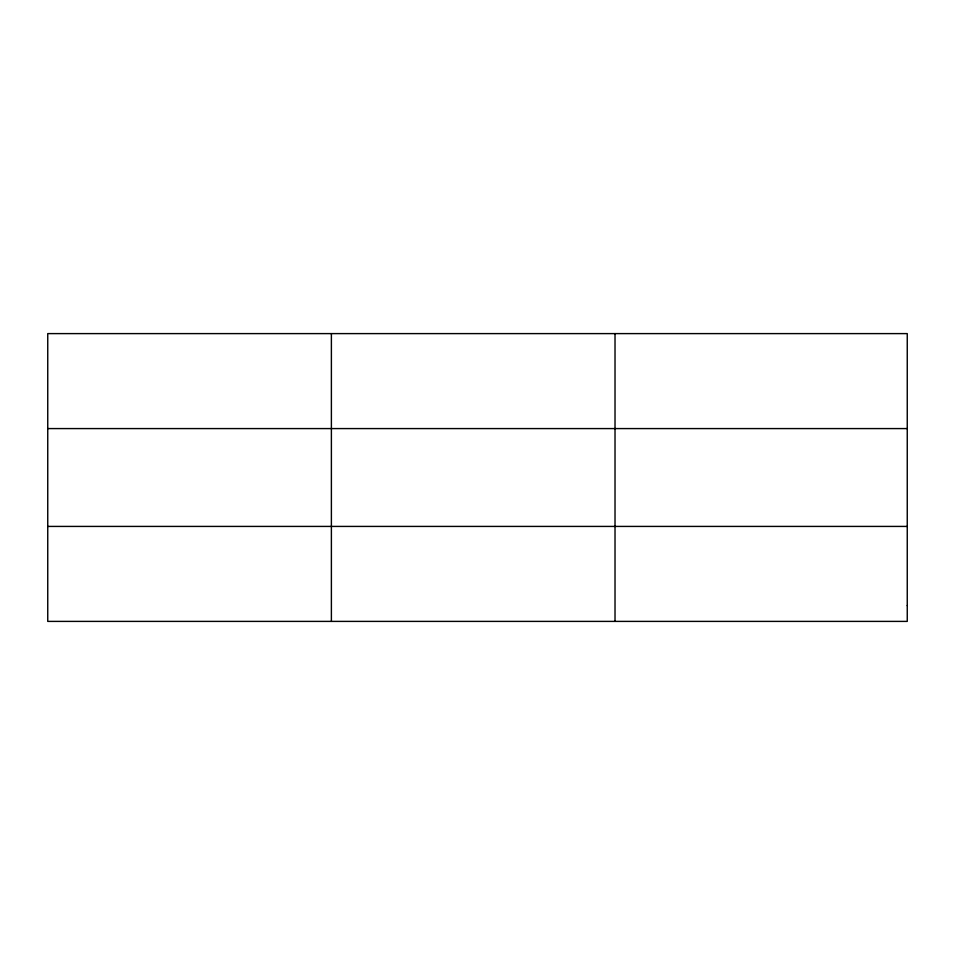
<?xml version="1.0" encoding="UTF-8"?>
<svg xmlns="http://www.w3.org/2000/svg" width="955" height="955" viewBox="0 0 955 955"><rect width="100%" height="100%" fill="white"/><g stroke="black" fill="none" stroke-linecap="round" stroke-linejoin="round"><path stroke-width="1.43" d="M331.385 333.605L331.385 621.395M615.02 333.605L615.02 621.395M47.75 428.58L907.25 428.58M47.75 526.42L907.25 526.42M907.25 605.566L907.25 621.395L47.75 621.395L47.75 333.605L907.25 333.605L907.25 605.566"/></g></svg>
